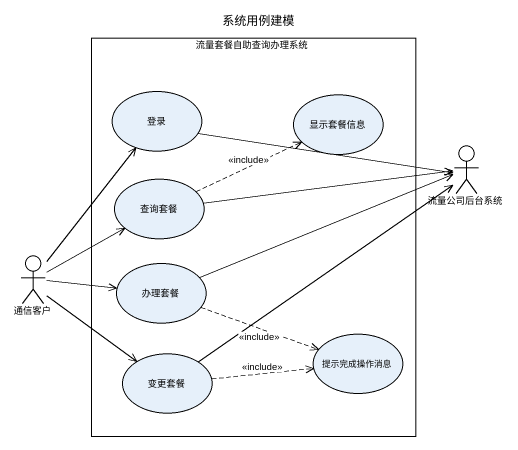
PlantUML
@startuml
title 系统用例建模
rectangle 流量套餐自助查询办理系统 {
  usecase 登录
  usecase 显示套餐信息
  usecase 查询套餐
  usecase 办理套餐
  usecase 提示完成操作消息
  usecase 变更套餐
}
actor 流量公司后台系统
actor 通信客户
登录 -right-> 流量公司后台系统
查询套餐 .right.> 显示套餐信息 : <<include>>
查询套餐 -right-> 流量公司后台系统
通信客户 -up-> 登录
通信客户 -up-> 查询套餐
通信客户 -right-> 办理套餐
通信客户 --> 变更套餐
办理套餐 -right-> 流量公司后台系统
办理套餐 .right.> 提示完成操作消息 : <<include>>
变更套餐 -up-> 流量公司后台系统
变更套餐 .right.> 提示完成操作消息 : <<include>>
@enduml
